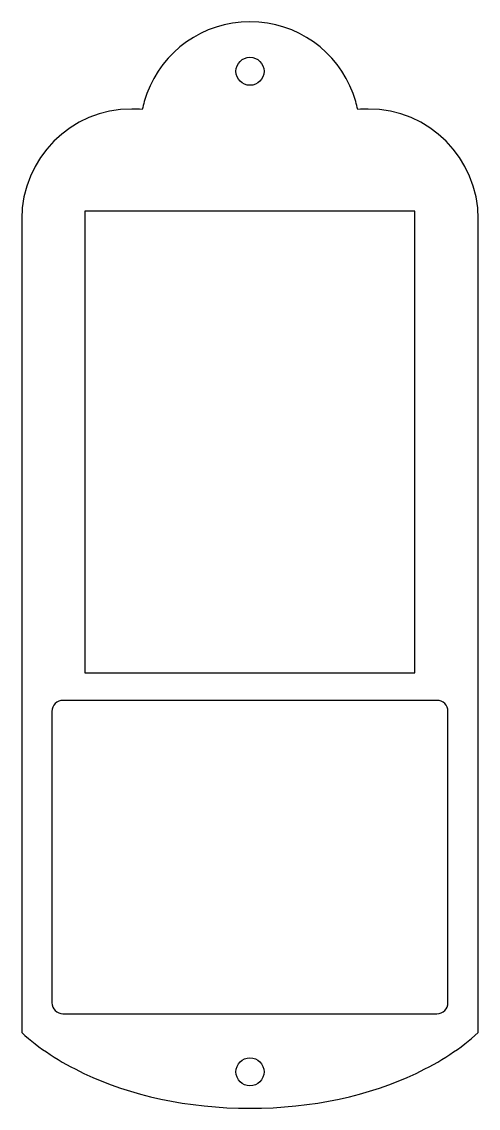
# Model space of a CAD drawing. Header units: millimetres. Extents: x -85 to -2, y -94 to 104.
import ezdxf

# ---------------------------------------------------------------- set-up
doc = ezdxf.new("R2010")
doc.units = ezdxf.units.MM

msp = doc.modelspace()

# ---------------------------------------------------------------- linework, layer by layer
at = {"color": 7, "linetype": 'Continuous', "lineweight": 25}
for p, q in [((-73.25, 69.57), (-73.25, -14.43)), ((-13.25, 69.57), (-73.25, 69.57)), ((-13.25, -14.43), (-13.25, 69.57)), ((-84.75, 68.15), (-84.75, -79.85)), ((-1.75, -79.85), (-1.75, 68.15)), ((-73.25, -14.43), (-13.25, -14.43)), ((-9.25, -19.43), (-77.25, -19.43)), ((-79.25, -21.43), (-79.25, -74.43)), ((-7.25, -74.43), (-7.25, -21.43)), ((-77.25, -76.43), (-9.25, -76.43))]:
    msp.add_line(p, q, dxfattribs=at)
for centre in [(-43.25, 95.01), (-43.25, -86.99)]:
    msp.add_circle(centre, 2.55, dxfattribs=at)
for centre, start, end in [((-77.25, -21.43), 90, 180), ((-9.25, -21.43), 0, 90), ((-77.25, -74.43), 180, 270), ((-9.25, -74.43), 270, 0)]:
    msp.add_arc(centre, 2, start, end, dxfattribs=at)
for points in [[(-43.25, 104.02), (-51.85, 104.02), (-59.19, 98.59), (-62.01, 90.97)], [(-24.49, 90.97), (-27.31, 98.59), (-34.64, 104.02), (-43.25, 104.02)], [(-62.01, 90.97), (-62.36, 90.03), (-62.64, 89.06), (-62.84, 88.06)], [(-23.66, 88.06), (-23.86, 89.06), (-24.14, 90.03), (-24.49, 90.97)], [(-64.75, 88.15), (-75.8, 88.15), (-84.75, 79.2), (-84.75, 68.15)], [(-62.84, 88.06), (-63.47, 88.12), (-64.11, 88.15), (-64.75, 88.15)], [(-21.75, 88.15), (-22.39, 88.15), (-23.03, 88.12), (-23.66, 88.06)], [(-1.75, 68.15), (-1.75, 79.2), (-10.7, 88.15), (-21.75, 88.15)], [(-84.75, -79.85), (-81.64, -82.69), (-77.82, -85.2), (-73.45, -87.27)], [(-13.05, -87.27), (-8.68, -85.2), (-4.86, -82.69), (-1.75, -79.85)], [(-73.45, -87.27), (-65.03, -91.26), (-54.57, -93.62), (-43.25, -93.62)], [(-43.25, -93.62), (-31.93, -93.62), (-21.47, -91.26), (-13.05, -87.27)]]:
    msp.add_open_spline(points, degree=3, dxfattribs=at)

doc.saveas('drawing.dxf')
